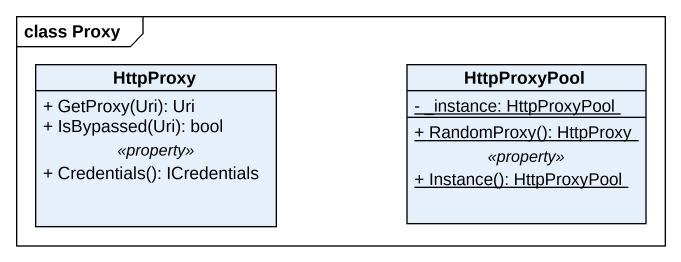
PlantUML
@startuml
mainframe class Proxy
hide circle
hide empty members
skinparam classAttributeIconSize 0
class HttpProxy {
  + GetProxy(Uri): Uri
  + IsBypassed(Uri): bool
  .. <<property>> ..
  + Credentials(): ICredentials
}
class HttpProxyPool {
  {static} - _instance: HttpProxyPool
  --
  {static} + RandomProxy(): HttpProxy
  .. <<property>> ..
  {static} + Instance(): HttpProxyPool
}
@enduml
